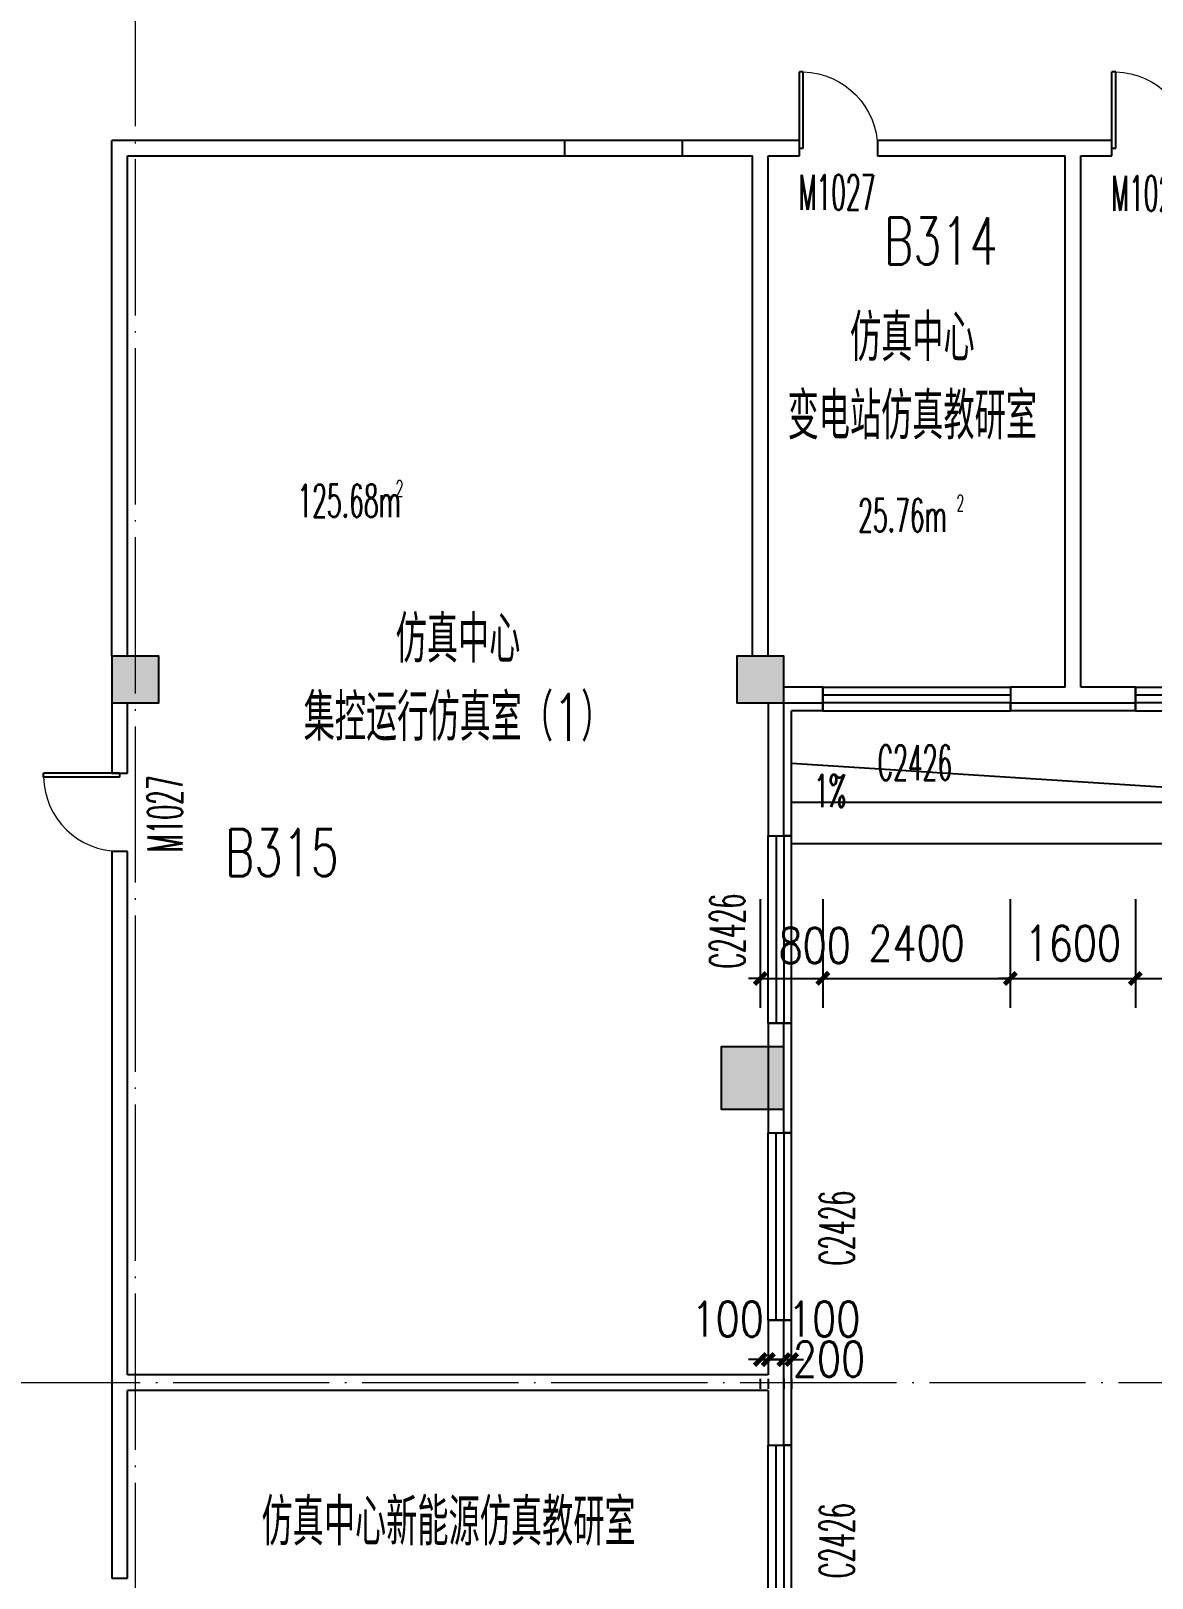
# Model space of a CAD drawing. Extents: x 1417642 to 3570900, y 124798 to 1191112.
# Drawn here: x 1523675 to 1538024, y 422296 to 442096 of the extents above; entities that cross this region are included whole.
import ezdxf

# ---------------------------------------------------------------- set-up
doc = ezdxf.new("R2010")
doc.units = 0
doc.header["$LTSCALE"] = 1000
doc.header["$MEASUREMENT"] = 0
doc.linetypes.add('DOTE', pattern=[2.42, 2, -0.2, 0.02, -0.2])
doc.layers.get('0').update_dxf_attribs({"linetype": 'CONTINUOUS'})
doc.layers.get('Defpoints').update_dxf_attribs({"linetype": 'CONTINUOUS'})
for name, color, linetype in [('colu', 2, 'CONTINUOUS'), ('COLUMN', 9, 'CONTINUOUS'), ('DIM_SYMB', 3, 'CONTINUOUS'), ('DOTE', 1, 'DOTE'), ('PUB_DIM', 3, 'CONTINUOUS'), ('PUB_HATCH', 8, 'CONTINUOUS'), ('PUB_TEXT', 40, 'CONTINUOUS'), ('SPACE', 7, 'CONTINUOUS'), ('STAIR', 2, 'CONTINUOUS'), ('SURFACE', 6, 'CONTINUOUS'), ('tiaozheng', 20, 'CONTINUOUS'), ('WALL', 4, 'CONTINUOUS'), ('WINDOW', 2, 'CONTINUOUS'), ('WINDOW_TEXT', 7, 'CONTINUOUS'), ('填充', 252, 'CONTINUOUS'), ('构件标注', 3, 'CONTINUOUS'), ('柱填充', 8, 'CONTINUOUS')]:
    doc.layers.add(name, color=color, linetype=linetype)
doc.styles.add('_TCH_DIM', font='ROMANS', dxfattribs={"width": 0.7, "bigfont": 'Z'})
doc.styles.add('_TCH_SPACE', font='ROMANS', dxfattribs={"width": 0.7, "height": 5, "bigfont": 'Z'})
doc.styles.add('_TCH_WINDOW', font='ROMANS.shx', dxfattribs={"width": 0.7, "height": 400, "bigfont": 'Z.shx'})
doc.styles.add('DIM_FONT', font='SIMPLEX.shx', dxfattribs={"width": 0.8})
doc.styles.add('Z', font='ROMANS', dxfattribs={"width": 0.7, "bigfont": 'Z'})
doc.dimstyles.new('DIMN150', dxfattribs={"dimscale": 1.5, "dimtxt": 300, "dimasz": 100, "dimexe": 250, "dimexo": 300, "dimgap": 150, "dimtad": 1, "dimdec": 0, "dimzin": 0, "dimdsep": 46, "dimtxsty": 'DIM_FONT', "dimblk": 'ARCHTICK', "dimcen": 0.09, "dimdle": 1.5, "dimclrt": 7, "dimazin": 2, "dimtfac": 1, "dimtdec": 0, "dimtix": 1, "dimtmove": 2, "dimatfit": 3, "dimldrblk": 'ARCHTICK', "dimfxl": 1, "dimtolj": 1, "dimtzin": 0, "dimarcsym": 0})

# ---------------------------------------------------------------- blocks, each defined once
blk = doc.blocks.new('i89')
at = {"layer": '柱填充'}
h = blk.add_hatch(color=256, dxfattribs=at)
h.paths.add_polyline_path([(1555333, 501498), (1555333, 502098), (1554733, 502098), (1554733, 501498)])
h.paths.add_polyline_path([(1525733, 501498), (1525733, 502098), (1525133, 502098), (1525133, 501498)])
h.paths.add_polyline_path([(1517733, 501498), (1517733, 502098), (1517133, 502098), (1517133, 501498)])
h.paths.add_polyline_path([(1509733, 501498), (1509733, 502098), (1509133, 502098), (1509133, 501498)])
h.paths.add_polyline_path([(1501733, 501498), (1501733, 502098), (1501133, 502098), (1501133, 501498)])
h.paths.add_polyline_path([(1498133, 501498), (1498133, 502098), (1497533, 502098), (1497533, 501498)])
h.paths.add_polyline_path([(1498133, 529448), (1498133, 530148), (1497433, 530148), (1497433, 529448)])
h.paths.add_polyline_path([(1498133, 537448), (1498133, 538148), (1497433, 538148), (1497433, 537448)])
h.paths.add_polyline_path([(1541783, 545398), (1541783, 546098), (1541083, 546098), (1541083, 545398)])
h.paths.add_polyline_path([(1565333, 559098), (1565333, 559698), (1564733, 559698), (1564733, 559098)])
h.paths.add_polyline_path([(1565383, 549098), (1565383, 549798), (1564683, 549798), (1564683, 549098)])
h.paths.add_polyline_path([(1565333, 545498), (1565333, 546098), (1564733, 546098), (1564733, 545498)])
h.paths.add_polyline_path([(1565383, 538098), (1564683, 538098), (1564683, 537498), (1565383, 537498)])
h.paths.add_polyline_path([(1565333, 529498), (1565333, 530098), (1564733, 530098), (1564733, 529498)])
h.paths.add_polyline_path([(1565333, 519498), (1565333, 520098), (1564733, 520098), (1564733, 519498)])
h.paths.add_polyline_path([(1565333, 511498), (1565333, 512098), (1564733, 512098), (1564733, 511498)])
h.paths.add_polyline_path([(1565333, 501498), (1565333, 502098), (1564733, 502098), (1564733, 501498)])
h.paths.add_polyline_path([(1555333, 559098), (1555333, 559698), (1554733, 559698), (1554733, 559098)])
h.paths.add_polyline_path([(1555333, 549098), (1555333, 549698), (1554733, 549698), (1554733, 549098)])
h.paths.add_polyline_path([(1555333, 545498), (1555333, 546098), (1554733, 546098), (1554733, 545498)])
h.paths.add_polyline_path([(1555333, 537498), (1555333, 538098), (1554733, 538098), (1554733, 537498)])
h.paths.add_polyline_path([(1555433, 529448), (1555433, 530148), (1554733, 530148), (1554733, 529448)])
h.paths.add_polyline_path([(1555433, 519448), (1555433, 520148), (1554733, 520148), (1554733, 519448)])
h.paths.add_polyline_path([(1555433, 511498), (1555433, 512198), (1554733, 512198), (1554733, 511498)])
h.paths.add_polyline_path([(1551733, 557298), (1551733, 557898), (1551133, 557898), (1551133, 557298)])
h.paths.add_polyline_path([(1551783, 549098), (1551783, 549798), (1551083, 549798), (1551083, 549098)])
h.paths.add_polyline_path([(1551733, 545498), (1551733, 546098), (1551133, 546098), (1551133, 545498)])
h.paths.add_polyline_path([(1551733, 537498), (1551733, 538098), (1551133, 538098), (1551133, 537498)])
h.paths.add_polyline_path([(1551733, 529498), (1551733, 530098), (1551133, 530098), (1551133, 529498)])
h.paths.add_polyline_path([(1551733, 519498), (1551733, 520098), (1551133, 520098), (1551133, 519498)])
h.paths.add_polyline_path([(1551783, 511498), (1551783, 512198), (1551083, 512198), (1551083, 511498)])
h.paths.add_polyline_path([(1551733, 501498), (1551733, 502098), (1551133, 502098), (1551133, 501498)])
h.paths.add_polyline_path([(1541733, 559098), (1541733, 559698), (1541133, 559698), (1541133, 559098)])
h.paths.add_polyline_path([(1541733, 557298), (1541733, 557898), (1541133, 557898), (1541133, 557298)])
h.paths.add_polyline_path([(1541783, 549098), (1541783, 549798), (1541083, 549798), (1541083, 549098)])
h.paths.add_polyline_path([(1541733, 537498), (1541733, 538298), (1541133, 538298), (1541133, 537498)])
h.paths.add_polyline_path([(1541733, 519298), (1541733, 520098), (1541133, 520098), (1541133, 519298)])
h.paths.add_polyline_path([(1541833, 511498), (1541833, 512298), (1541033, 512298), (1541033, 511498)])
h.paths.add_polyline_path([(1541733, 501498), (1541733, 502098), (1541133, 502098), (1541133, 501498)])
h.paths.add_polyline_path([(1533733, 559098), (1533733, 559698), (1533133, 559698), (1533133, 559098)])
h.paths.add_polyline_path([(1533783, 549098), (1533783, 549798), (1533083, 549798), (1533083, 549098)])
h.paths.add_polyline_path([(1533733, 545498), (1533733, 546098), (1533133, 546098), (1533133, 545498)])
h.paths.add_polyline_path([(1533733, 537498), (1533733, 538298), (1533133, 538298), (1533133, 537498)])
h.paths.add_polyline_path([(1533733, 519298), (1533733, 520098), (1533133, 520098), (1533133, 519298)])
h.paths.add_polyline_path([(1533833, 511498), (1533833, 512298), (1533033, 512298), (1533033, 511498)])
h.paths.add_polyline_path([(1533733, 501498), (1533733, 502098), (1533133, 502098), (1533133, 501498)])
h.paths.add_polyline_path([(1525733, 559098), (1525733, 559698), (1525133, 559698), (1525133, 559098)])
h.paths.add_polyline_path([(1525783, 549098), (1525783, 549798), (1525083, 549798), (1525083, 549098)])
h.paths.add_polyline_path([(1525733, 545498), (1525733, 546098), (1525133, 546098), (1525133, 545498)])
h.paths.add_polyline_path([(1525733, 537498), (1525733, 538298), (1525133, 538298), (1525133, 537498)])
h.paths.add_polyline_path([(1525733, 519298), (1525733, 520098), (1525133, 520098), (1525133, 519298)])
h.paths.add_polyline_path([(1525833, 511498), (1525833, 512298), (1525033, 512298), (1525033, 511498)])
h.paths.add_polyline_path([(1517733, 559098), (1517733, 559698), (1517133, 559698), (1517133, 559098)])
h.paths.add_polyline_path([(1517783, 549098), (1517783, 549798), (1517083, 549798), (1517083, 549098)])
h.paths.add_polyline_path([(1517733, 545498), (1517733, 546098), (1517133, 546098), (1517133, 545498)])
h.paths.add_polyline_path([(1517733, 537498), (1517733, 538298), (1517133, 538298), (1517133, 537498)])
h.paths.add_polyline_path([(1517733, 519298), (1517733, 520098), (1517133, 520098), (1517133, 519298)])
h.paths.add_polyline_path([(1517833, 511498), (1517833, 512298), (1517033, 512298), (1517033, 511498)])
h.paths.add_polyline_path([(1509733, 559098), (1509733, 559698), (1509133, 559698), (1509133, 559098)])
h.paths.add_polyline_path([(1509783, 549098), (1509783, 549798), (1509083, 549798), (1509083, 549098)])
h.paths.add_polyline_path([(1509733, 545498), (1509733, 546098), (1509133, 546098), (1509133, 545498)])
h.paths.add_polyline_path([(1509733, 537498), (1509733, 538298), (1509133, 538298), (1509133, 537498)])
h.paths.add_polyline_path([(1509733, 519298), (1509733, 520098), (1509133, 520098), (1509133, 519298)])
h.paths.add_polyline_path([(1509833, 511498), (1509833, 512298), (1509033, 512298), (1509033, 511498)])
h.paths.add_polyline_path([(1509733, 480798), (1509733, 481398), (1509133, 481398), (1509133, 480798)])
h.paths.add_polyline_path([(1501733, 559098), (1501733, 559698), (1501133, 559698), (1501133, 559098)])
h.paths.add_polyline_path([(1501733, 549098), (1501733, 549698), (1501133, 549698), (1501133, 549098)])
h.paths.add_polyline_path([(1501733, 545498), (1501733, 546098), (1501133, 546098), (1501133, 545498)])
h.paths.add_polyline_path([(1501733, 537498), (1501733, 538098), (1501133, 538098), (1501133, 537498)])
h.paths.add_polyline_path([(1501733, 529498), (1501733, 530098), (1501133, 530098), (1501133, 529498)])
h.paths.add_polyline_path([(1501733, 519498), (1501733, 520098), (1501133, 520098), (1501133, 519498)])
h.paths.add_polyline_path([(1501833, 511498), (1501833, 512198), (1501133, 512198), (1501133, 511498)])
h.paths.add_polyline_path([(1501733, 480798), (1501733, 481398), (1501133, 481398), (1501133, 480798)])
h.paths.add_polyline_path([(1498133, 559098), (1498133, 559698), (1497533, 559698), (1497533, 559098)])
h.paths.add_polyline_path([(1498183, 549098), (1498183, 549798), (1497483, 549798), (1497483, 549098)])
h.paths.add_polyline_path([(1498133, 545498), (1498133, 546098), (1497533, 546098), (1497533, 545498)])
h.paths.add_polyline_path([(1498133, 519448), (1498133, 520148), (1497433, 520148), (1497433, 519448)])
h.paths.add_polyline_path([(1498133, 511448), (1498133, 512148), (1497433, 512148), (1497433, 511448)])
h.paths.add_polyline_path([(1498133, 480798), (1498133, 481398), (1497533, 481398), (1497533, 480798)])
h.paths.add_polyline_path([(1488133, 559098), (1488133, 559698), (1487533, 559698), (1487533, 559098)])
h.paths.add_polyline_path([(1488233, 549098), (1488233, 549798), (1487533, 549798), (1487533, 549098)])
h.paths.add_polyline_path([(1488133, 545498), (1488133, 546098), (1487533, 546098), (1487533, 545498)])
h.paths.add_polyline_path([(1488133, 537498), (1488133, 538098), (1487533, 538098), (1487533, 537498)])
h.paths.add_polyline_path([(1488133, 529498), (1488133, 530098), (1487533, 530098), (1487533, 529498)])
h.paths.add_polyline_path([(1488133, 519498), (1488133, 520098), (1487533, 520098), (1487533, 519498)])
h.paths.add_polyline_path([(1488133, 511498), (1488133, 512098), (1487533, 512098), (1487533, 511498)])
h.paths.add_polyline_path([(1488133, 501498), (1488133, 502098), (1487533, 502098), (1487533, 501498)])
h.paths.add_polyline_path([(1488133, 480798), (1488133, 481398), (1487533, 481398), (1487533, 480798)])
h.paths.add_polyline_path([(1498133, 484398), (1498133, 485198), (1497433, 485198), (1497433, 484398)])
h.paths.add_polyline_path([(1498134, 496298), (1498134, 497098), (1497433, 497098), (1497433, 496298)])
h.paths.add_polyline_path([(1487533, 497098), (1487533, 496298), (1488233, 496298), (1488233, 497098)])
h.paths.add_polyline_path([(1487533, 485198), (1487533, 484398), (1488233, 484398), (1488233, 485198)])
h.paths.add_polyline_path([(1509733, 496298), (1509733, 497098), (1509033, 497098), (1509033, 496298)])
h.paths.add_polyline_path([(1509733, 484398), (1509733, 485198), (1509033, 485198), (1509033, 484398)])
blk.add_hatch(color=256, dxfattribs=at).paths.add_polyline_path([(1508934, 497098), (1509032, 497098), (1509032, 496298), (1508934, 496298)])
at = {"layer": 'colu'}
for points in [[(1501733, 501498), (1501733, 502098), (1501133, 502098), (1501133, 501498)], [(1509733, 501498), (1509733, 502098), (1509133, 502098), (1509133, 501498)], [(1509733, 496298), (1509733, 497098), (1508933, 497098), (1508933, 496298)]]:
    blk.add_lwpolyline(points, close=True, dxfattribs=at)
blk = doc.blocks.new('_ArchTick')
at = {"color": 0, "linetype": 'ByBlock', "const_width": 0.4}
blk.add_lwpolyline([(-0.5, -0.5), (0.5, 0.5)], dxfattribs=at)
blk = doc.blocks.new('*D1661')
at = {"layer": 'Defpoints', "color": 0}
for p in [(1533010, 425294), (1533111, 425294), (1533111, 425092)]:
    blk.add_point(p, dxfattribs=at)
at = {"layer": 'PUB_DIM', "color": 0, "lineweight": -2}
for p, q in [((1533010, 425092), (1532860, 425092)), ((1533010, 425092), (1533111, 425092)), ((1533111, 425092), (1533261, 425092)), ((1533010, 424844), (1533010, 424717)), ((1533111, 424844), (1533111, 424717))]:
    blk.add_line(p, q, dxfattribs=at)
at = {"layer": 'PUB_DIM', "color": 0, "lineweight": -2, "xscale": 150, "yscale": 150, "zscale": 150}
for p, rotation in [((1533010, 425092), 359.9954208909913), ((1533111, 425092), 179.9954208909913)]:
    blk.add_blockref('_ArchTick', p, dxfattribs=dict(at, rotation=rotation))
at = {"layer": 'PUB_DIM', "color": 7, "insert": (1532593, 425610), "char_height": 450, "attachment_point": 5, "rotation": 359.9954, "style": 'DIM_FONT'}
blk.add_mtext('\\A1;100', dxfattribs=at)
blk = doc.blocks.new('*D1662')
at = {"layer": 'Defpoints', "color": 0}
for p in [(1533111, 425294), (1533311, 425294), (1533311, 425092)]:
    blk.add_point(p, dxfattribs=at)
at = {"layer": 'PUB_DIM', "color": 0, "lineweight": -2}
for p, q in [((1533111, 425092), (1532961, 425092)), ((1533111, 425092), (1533311, 425092)), ((1533311, 425092), (1533461, 425092)), ((1533111, 424844), (1533111, 424717)), ((1533311, 424844), (1533311, 424717))]:
    blk.add_line(p, q, dxfattribs=at)
at = {"layer": 'PUB_DIM', "color": 0, "lineweight": -2, "xscale": 150, "yscale": 150, "zscale": 150}
for p, rotation in [((1533111, 425092), 359.9954208909814), ((1533311, 425092), 179.9954208909814)]:
    blk.add_blockref('_ArchTick', p, dxfattribs=dict(at, rotation=rotation))
at = {"layer": 'PUB_DIM', "color": 7, "insert": (1533890, 425098), "char_height": 450, "attachment_point": 5, "rotation": 359.9954, "style": 'DIM_FONT'}
blk.add_mtext('\\A1;200', dxfattribs=at)
blk = doc.blocks.new('*D1663')
at = {"layer": 'Defpoints', "color": 0}
for p in [(1533311, 425294), (1533411, 425294), (1533411, 425092)]:
    blk.add_point(p, dxfattribs=at)
at = {"layer": 'PUB_DIM', "color": 0, "lineweight": -2}
for p, q in [((1533311, 425092), (1533161, 425092)), ((1533311, 425092), (1533411, 425092)), ((1533411, 425092), (1533561, 425092)), ((1533311, 424844), (1533311, 424717)), ((1533411, 424844), (1533411, 424717))]:
    blk.add_line(p, q, dxfattribs=at)
at = {"layer": 'PUB_DIM', "color": 0, "lineweight": -2, "xscale": 150, "yscale": 150, "zscale": 150}
for p, rotation in [((1533311, 425092), 359.9954208909975), ((1533411, 425092), 179.9954208909975)]:
    blk.add_blockref('_ArchTick', p, dxfattribs=dict(at, rotation=rotation))
at = {"layer": 'PUB_DIM', "color": 7, "insert": (1533828, 425610), "char_height": 450, "attachment_point": 5, "rotation": 359.9954, "style": 'DIM_FONT'}
blk.add_mtext('\\A1;100', dxfattribs=at)
blk = doc.blocks.new('*D2315')
at = {"layer": 'Defpoints', "color": 0}
for p in [(1533010, 431433), (1533810, 431433), (1533810, 429970)]:
    blk.add_point(p, dxfattribs=at)
at = {"layer": 'PUB_DIM', "color": 0, "lineweight": -2}
for p, q in [((1533010, 430983), (1533010, 429595)), ((1533810, 430983), (1533810, 429595)), ((1533010, 429970), (1532860, 429970)), ((1533010, 429970), (1533810, 429970)), ((1533810, 429970), (1533960, 429970))]:
    blk.add_line(p, q, dxfattribs=at)
at = {"layer": 'PUB_DIM', "color": 0, "lineweight": -2, "xscale": 150, "yscale": 150, "zscale": 150}
blk.add_blockref('_ArchTick', (1533010, 429970), dxfattribs=at)
at = {"layer": 'PUB_DIM', "color": 0, "lineweight": -2, "xscale": 150, "yscale": 150, "zscale": 150, "rotation": 180}
blk.add_blockref('_ArchTick', (1533810, 429970), dxfattribs=at)
at = {"layer": 'PUB_DIM', "color": 7, "insert": (1533706, 430391), "char_height": 450, "attachment_point": 5, "style": 'DIM_FONT'}
blk.add_mtext('\\A1;800', dxfattribs=at)
blk = doc.blocks.new('*D2316')
at = {"layer": 'Defpoints', "color": 0}
for p in [(1533810, 431433), (1536210, 431433), (1536210, 429970)]:
    blk.add_point(p, dxfattribs=at)
at = {"layer": 'PUB_DIM', "color": 0, "lineweight": -2}
for p, q in [((1533810, 430983), (1533810, 429595)), ((1536210, 430983), (1536210, 429595)), ((1533808, 429970), (1536213, 429970))]:
    blk.add_line(p, q, dxfattribs=at)
at = {"layer": 'PUB_DIM', "color": 0, "lineweight": -2, "xscale": 150, "yscale": 150, "zscale": 150, "rotation": 180}
blk.add_blockref('_ArchTick', (1533810, 429970), dxfattribs=at)
at = {"layer": 'PUB_DIM', "color": 0, "lineweight": -2, "xscale": 150, "yscale": 150, "zscale": 150}
blk.add_blockref('_ArchTick', (1536210, 429970), dxfattribs=at)
at = {"layer": 'PUB_DIM', "color": 7, "insert": (1535010, 430420), "char_height": 450, "attachment_point": 5, "style": 'DIM_FONT'}
blk.add_mtext('\\A1;2400', dxfattribs=at)
blk = doc.blocks.new('*D2317')
at = {"layer": 'Defpoints', "color": 0}
for p in [(1536210, 431433), (1537810, 431433), (1537810, 429970)]:
    blk.add_point(p, dxfattribs=at)
at = {"layer": 'PUB_DIM', "color": 0, "lineweight": -2}
for p, q in [((1536210, 430983), (1536210, 429595)), ((1537810, 430983), (1537810, 429595)), ((1536210, 429970), (1536060, 429970)), ((1536210, 429970), (1537810, 429970)), ((1537810, 429970), (1537960, 429970))]:
    blk.add_line(p, q, dxfattribs=at)
at = {"layer": 'PUB_DIM', "color": 0, "lineweight": -2, "xscale": 150, "yscale": 150, "zscale": 150}
blk.add_blockref('_ArchTick', (1536210, 429970), dxfattribs=at)
at = {"layer": 'PUB_DIM', "color": 0, "lineweight": -2, "xscale": 150, "yscale": 150, "zscale": 150, "rotation": 180}
blk.add_blockref('_ArchTick', (1537810, 429970), dxfattribs=at)
at = {"layer": 'PUB_DIM', "color": 7, "insert": (1537010, 430420), "char_height": 450, "attachment_point": 5, "style": 'DIM_FONT'}
blk.add_mtext('\\A1;1600', dxfattribs=at)
blk = doc.blocks.new('*D2318')
at = {"layer": 'Defpoints', "color": 0}
for p in [(1537810, 431433), (1540210, 431433), (1540210, 429970)]:
    blk.add_point(p, dxfattribs=at)
at = {"layer": 'PUB_DIM', "color": 0, "lineweight": -2}
for p, q in [((1537810, 430983), (1537810, 429595)), ((1540210, 430983), (1540210, 429595)), ((1537808, 429970), (1540213, 429970))]:
    blk.add_line(p, q, dxfattribs=at)
at = {"layer": 'PUB_DIM', "color": 0, "lineweight": -2, "xscale": 150, "yscale": 150, "zscale": 150, "rotation": 180}
blk.add_blockref('_ArchTick', (1537810, 429970), dxfattribs=at)
at = {"layer": 'PUB_DIM', "color": 0, "lineweight": -2, "xscale": 150, "yscale": 150, "zscale": 150}
blk.add_blockref('_ArchTick', (1540210, 429970), dxfattribs=at)
at = {"layer": 'PUB_DIM', "color": 7, "insert": (1539010, 430420), "char_height": 450, "attachment_point": 5, "style": 'DIM_FONT'}
blk.add_mtext('\\A1;2400', dxfattribs=at)
blk = doc.blocks.new('_FZH')
blk.add_lwpolyline([(-0.5, -0.5), (0.5, -0.5), (0.5, 0.5), (-0.5, 0.5)], close=True)
at = {"layer": 'PUB_HATCH'}
blk.add_solid([(-0.5, -0.5), (0.5, -0.5), (-0.5, 0.5), (0.5, 0.5)], dxfattribs=at)
blk = doc.blocks.new('$DorLib2D$00000001')
for p, q in [((0.45, 0.975), (0.5, 0.975)), ((0.45, 0), (0.45, 0.975)), ((0.5, 0), (0.5, 0.975)), ((0.5, 0), (0.45, 0))]:
    blk.add_line(p, q)
at = {"lineweight": 13}
blk.add_arc((0.475, 0), 0.975, 91.4693, 180, dxfattribs=at)
blk = doc.blocks.new('$TCHSYS$WIN2D')
for p, q in [((-0.5, 0.5), (0.5, 0.5)), ((-0.5, 0.5), (-0.5, -0.5)), ((0.5, 0.5), (0.5, -0.5)), ((0.5, 0.1667), (-0.5, 0.1667)), ((0.5, -0.1667), (-0.5, -0.1667)), ((-0.5, -0.5), (0.5, -0.5))]:
    blk.add_line(p, q)

msp = doc.modelspace()

# ---------------------------------------------------------------- linework, layer by layer
at = {"layer": 'DIM_SYMB'}
msp.add_lwpolyline([(1534214.9, 432371.3, 0, 0, 0), (1535488.9, 432371.3, 120, 0, 0), (1535938.9, 432371.3, 0, 0, 0)], format="xyseb", dxfattribs=at)
at = {"layer": 'DOTE', "lineweight": 0}
for points in [[(1525010.3, 469495.5), (1525010.3, 385594.9)], [(1597673.8, 424795.5), (1501410.3, 424795.5)]]:
    msp.add_lwpolyline(points, dxfattribs=at)
at = {"layer": 'STAIR'}
msp.add_line((1533411.2, 432725.7), (1541010.3, 432234.5), dxfattribs=at)
at = {"layer": 'SURFACE'}
for p, q in [((1533810.3, 433395.8), (1533810.3, 433495.8)), ((1536210.3, 433395.8), (1536210.3, 433495.8)), ((1537810.3, 433395.8), (1537810.3, 433495.8)), ((1533411.2, 431795.8), (1533411.3, 433395.8)), ((1533810.3, 433395.8), (1533411.3, 433395.8)), ((1537010.3, 433395.8), (1536210.3, 433395.8)), ((1537810.3, 433395.8), (1537010.3, 433395.8)), ((1533411.2, 431795.8), (1533311.2, 431795.8)), ((1533411, 429395.8), (1533311, 429395.8)), ((1533410.9, 427995.4), (1533411, 429395.8)), ((1533410.9, 427995.4), (1533310.9, 427995.5)), ((1533410.7, 425595.4), (1533310.7, 425595.5)), ((1533410.6, 424795.4), (1533410.7, 425595.4)), ((1533410.5, 423995.4), (1533410.6, 424795.4)), ((1533410.5, 423995.4), (1533310.5, 423995.5))]:
    msp.add_line(p, q, dxfattribs=at)
at = {"layer": 'WALL'}
for p, q in [((1524710.3, 434095.8), (1524710.3, 440695.8)), ((1530510.3, 440695.8), (1524710.3, 440695.8)), ((1530510.3, 440695.8), (1524710.3, 440695.8)), ((1532910.3, 440695.8), (1527110.3, 440695.8)), ((1530510.3, 440495.8), (1530510.3, 440695.8)), ((1533010.3, 440695.8), (1532010.3, 440695.8)), ((1532010.3, 440695.8), (1532010.3, 440495.8)), ((1533510.5, 440695.8), (1533010.3, 440695.8)), ((1533510.5, 440495.8), (1533510.5, 440695.8)), ((1537010.3, 440695.8), (1534510.5, 440695.8)), ((1534510.5, 440695.8), (1534510.5, 440495.8)), ((1537510.5, 440695.8), (1537010.3, 440695.8)), ((1537510.5, 440495.8), (1537510.5, 440695.8)), ((1524910.3, 434095.8), (1524910.3, 440495.8)), ((1524910.3, 440495.8), (1530510.3, 440495.8)), ((1524910.3, 440495.8), (1530510.3, 440495.8)), ((1527310.3, 440495.8), (1532910.3, 440495.8)), ((1532010.3, 440495.8), (1532910.3, 440495.8)), ((1532910.3, 434095.8), (1532910.3, 440495.8)), ((1533110.3, 434095.8), (1533110.3, 440495.8)), ((1533110.3, 440495.8), (1533510.5, 440495.8)), ((1534510.5, 440495.8), (1536910.3, 440495.8)), ((1536910.3, 433695.8), (1536910.3, 440495.8)), ((1537110.3, 440495.8), (1537510.5, 440495.8)), ((1537110.3, 433695.8), (1537110.3, 440495.8)), ((1533810.3, 433695.8), (1533310.3, 433695.8)), ((1533810.3, 433495.8), (1533810.3, 433695.8)), ((1536910.3, 433695.8), (1536210.3, 433695.8)), ((1536210.3, 433695.8), (1536210.3, 433495.8)), ((1537810.3, 433695.8), (1537110.3, 433695.8)), ((1537810.3, 433495.8), (1537810.3, 433695.8)), ((1524710.3, 433495.8), (1524710.3, 432595.8)), ((1524910.3, 432595.8), (1524910.3, 433495.8)), ((1533111.3, 433495.8), (1533111.2, 431795.8)), ((1533311.2, 431795.8), (1533311.3, 433495.8)), ((1533311.3, 433495.8), (1533810.3, 433495.8)), ((1536210.3, 433495.8), (1537010.3, 433495.8)), ((1537010.3, 433495.8), (1537810.3, 433495.8)), ((1524710.3, 432595.8), (1524910.3, 432595.8)), ((1533111.2, 431795.8), (1533311.2, 431795.8)), ((1524910.3, 431595.8), (1524710.3, 431595.8)), ((1524710.3, 431595.8), (1524710.3, 424795.5)), ((1524910.3, 424895.5), (1524910.3, 431595.8)), ((1533111, 429395.8), (1533110.9, 427995.5)), ((1533311, 429395.8), (1533111, 429395.8)), ((1533310.9, 427995.5), (1533311, 429395.8)), ((1533110.9, 427995.5), (1533310.9, 427995.5)), ((1533110.7, 425595.5), (1533110.6, 424895.4)), ((1533310.7, 425595.5), (1533110.7, 425595.5)), ((1533310.6, 424795.4), (1533310.7, 425595.5)), ((1524710.3, 424795.5), (1524710.3, 422295.6)), ((1533110.6, 424895.4), (1524910.3, 424895.5)), ((1533310.5, 423995.5), (1533310.6, 424795.4)), ((1533110.6, 424695.4), (1524910.3, 424695.5)), ((1524910.3, 422295.6), (1524910.3, 424695.5)), ((1533110.6, 424695.4), (1533110.5, 423995.5)), ((1533110.5, 423995.5), (1533310.5, 423995.5)), ((1524710.3, 422295.6), (1524910.3, 422295.6))]:
    msp.add_line(p, q, dxfattribs=at)
at = {"layer": '构件标注'}
for points in [[(1533411.2, 431695.7), (1549410.3, 431695.8), (1549410.3, 433395.8)], [(1533411.2, 432225.7), (1548880.3, 432225.8), (1548880.3, 433395.8)]]:
    msp.add_lwpolyline(points, dxfattribs=at)

# ---------------------------------------------------------------- block references
at = {"layer": 'COLUMN', "lineweight": 0, "xscale": 600, "yscale": 600, "zscale": 600}
for p in [(1525010.3, 433795.8), (1533010.3, 433795.8)]:
    msp.add_blockref('_FZH', p, dxfattribs=at)
at = {"layer": 'tiaozheng'}
msp.add_blockref('i89', (23577.2, -68002.8), dxfattribs=at)
at = {"layer": 'WINDOW', "lineweight": 0}
ref = msp.add_blockref('$DorLib2D$00000001', (1534010.5, 440595.8), dxfattribs=dict(at, xscale=1000, yscale=-1000, zscale=1000, rotation=179.9999999999975))
ref.add_attrib('A', 'M1027', (1533501.2, 439807.2), dxfattribs={"layer": 'WINDOW_TEXT', "lineweight": 0, "height": 446.25, "rotation": 360, "style": '_TCH_WINDOW', "width": 0.494118})
ref = msp.add_blockref('$DorLib2D$00000001', (1538010.5, 440595.8), dxfattribs=dict(at, xscale=1000, yscale=-1000, zscale=1000, rotation=179.9999999999967))
ref.add_attrib('A', 'M1027', (1537501.2, 439793.1), dxfattribs={"layer": 'WINDOW_TEXT', "lineweight": 0, "height": 446.25, "rotation": 360, "style": '_TCH_WINDOW', "width": 0.494118})
at = {"layer": 'WINDOW', "color": 2}
ref = msp.add_blockref('$TCHSYS$WIN2D', (1535010.3, 433545.8), dxfattribs=dict(at, xscale=-2400, yscale=-300, zscale=-2400, rotation=179.9999999999947))
ref.add_attrib('A', 'C2426', (1534511.5, 432507.8), dxfattribs={"layer": 'WINDOW_TEXT', "color": 2, "height": 446.25, "rotation": 360, "style": '_TCH_WINDOW', "width": 0.494118})
ref = msp.add_blockref('$TCHSYS$WIN2D', (1539010.3, 433545.8), dxfattribs=dict(at, xscale=-2400, yscale=-300, zscale=-2400, rotation=179.9999999999942))
ref.add_attrib('A', 'C2426', (1538511.5, 432507.8), dxfattribs={"layer": 'WINDOW_TEXT', "color": 2, "height": 446.25, "rotation": 360, "style": '_TCH_WINDOW', "width": 0.494118})
at = {"layer": 'WINDOW', "lineweight": 0}
ref = msp.add_blockref('$DorLib2D$00000001', (1524810.3, 432095.8), dxfattribs=dict(at, xscale=1000, yscale=1000, zscale=1000, rotation=89.9999999999926))
ref.add_attrib('A', 'M1027', (1525615.5, 431586.6), dxfattribs={"layer": 'WINDOW_TEXT', "lineweight": 0, "height": 446.25, "rotation": 90, "style": '_TCH_WINDOW', "width": 0.494118})
at = {"layer": 'WINDOW', "color": 2}
ref = msp.add_blockref('$TCHSYS$WIN2D', (1533261.1, 430595.8), dxfattribs=dict(at, xscale=2400, yscale=300, zscale=2400, rotation=89.9954208911044))
ref.add_attrib('A', 'C2426', (1532810.2, 430098.1), dxfattribs={"layer": 'WINDOW_TEXT', "color": 2, "height": 446.25, "rotation": 89.99542, "style": '_TCH_WINDOW', "width": 0.494118})
ref = msp.add_blockref('$TCHSYS$WIN2D', (1533260.8, 426795.5), dxfattribs=dict(at, xscale=2400, yscale=300, zscale=2400, rotation=89.9954208911044))
ref.add_attrib('A', 'C2426', (1534213.2, 426296.7), dxfattribs={"layer": 'WINDOW_TEXT', "color": 2, "height": 446.25, "rotation": 89.99542, "style": '_TCH_WINDOW', "width": 0.494118})
ref = msp.add_blockref('$TCHSYS$WIN2D', (1533260.4, 422795.5), dxfattribs=dict(at, xscale=2400, yscale=300, zscale=2400, rotation=89.99542089110581))
ref.add_attrib('A', 'C2426', (1534213.2, 422296.7), dxfattribs={"layer": 'WINDOW_TEXT', "color": 2, "height": 446.25, "rotation": 89.99542, "style": '_TCH_WINDOW', "width": 0.494118})

# ---------------------------------------------------------------- texts
at = {"layer": 'PUB_TEXT', "color": 1, "lineweight": 60, "style": 'Z', "width": 0.7}
for s, p in [('B314', (1534590.4, 439108.8)), ('B315', (1526157.9, 431280.1))]:
    msp.add_text(s, height=600, dxfattribs=at).set_placement(p)
at = {"layer": 'PUB_TEXT', "style": '_TCH_DIM', "width": 0.525}
msp.add_text('1%%%', height=420, dxfattribs=at).set_placement((1533697.2, 432161.3))
at = {"layer": 'SPACE', "style": '_TCH_SPACE', "width": 0.525}
for s, height, p in [('125.68m', 420, (1527085.3, 435873.1)), ('2', 210, (1528345.3, 436135.6)), ('25.76m', 420, (1534261.9, 435687.3)), ('2', 210, (1535521.9, 435949.8))]:
    msp.add_text(s, height=height, dxfattribs=at).set_placement(p)
at = {"layer": '填充', "char_height": 600, "width": 5691.759, "attachment_point": 2, "style": '_TCH_WINDOW'}
for s, insert in [('{\\C3;仿真中心\\P变电站仿真教研室}', (1534955.3, 438469.1)), ('{\\C3;仿真中心\\P集控运行仿真室（1）}', (1529141.1, 434611)), ('{\\C3;仿真中心新能源仿真教研室}', (1529020.2, 423312.9))]:
    msp.add_mtext(s, dxfattribs=dict(at, insert=insert))

# ---------------------------------------------------------------- dimensions: what is measured, and where the dimension line sits
at = {"layer": 'PUB_DIM'}
for base, p1, p2, angle, picture, middle in [((1533810.3, 429970.4), (1533010.3, 431432.9), (1533810.3, 431432.9), 0.00005, '*D2315', (1533706, 430391)), ((1533110.6, 425092.4), (1533010.3, 425293.7), (1533110.6, 425293.7), 359.99542, '*D1661', (1532592.6, 425609.9)), ((1533410.6, 425092.3), (1533310.6, 425293.7), (1533410.6, 425293.7), 359.99542, '*D1663', (1533828.4, 425609.8)), ((1533310.6, 425092.3), (1533110.6, 425293.7), (1533310.6, 425293.7), 359.99542, '*D1662', (1533890.2, 425098.5))]:
    dim = msp.add_linear_dim(base=base, p1=p1, p2=p2, angle=angle, dimstyle='DIMN150', dxfattribs=at)
    dim.commit()
    dim.dimension.update_dxf_attribs({"geometry": picture, "text_midpoint": middle, "dimtype": 129})
for p1, p2, picture, middle in [((1533810.3, 431432.9), (1536210.3, 431432.9), '*D2316', (1535010.3, 430420.4)), ((1536210.3, 431432.9), (1537810.3, 431432.9), '*D2317', (1537010.3, 430420.4)), ((1537810.3, 431432.9), (1540210.3, 431432.9), '*D2318', (1539010.3, 430420.4))]:
    dim = msp.add_aligned_dim(p1=p1, p2=p2, distance=-1462.5, dimstyle='DIMN150', dxfattribs=at)
    dim.commit()
    dim.dimension.update_dxf_attribs({"geometry": picture, "text_midpoint": middle})

doc.saveas('drawing.dxf')
